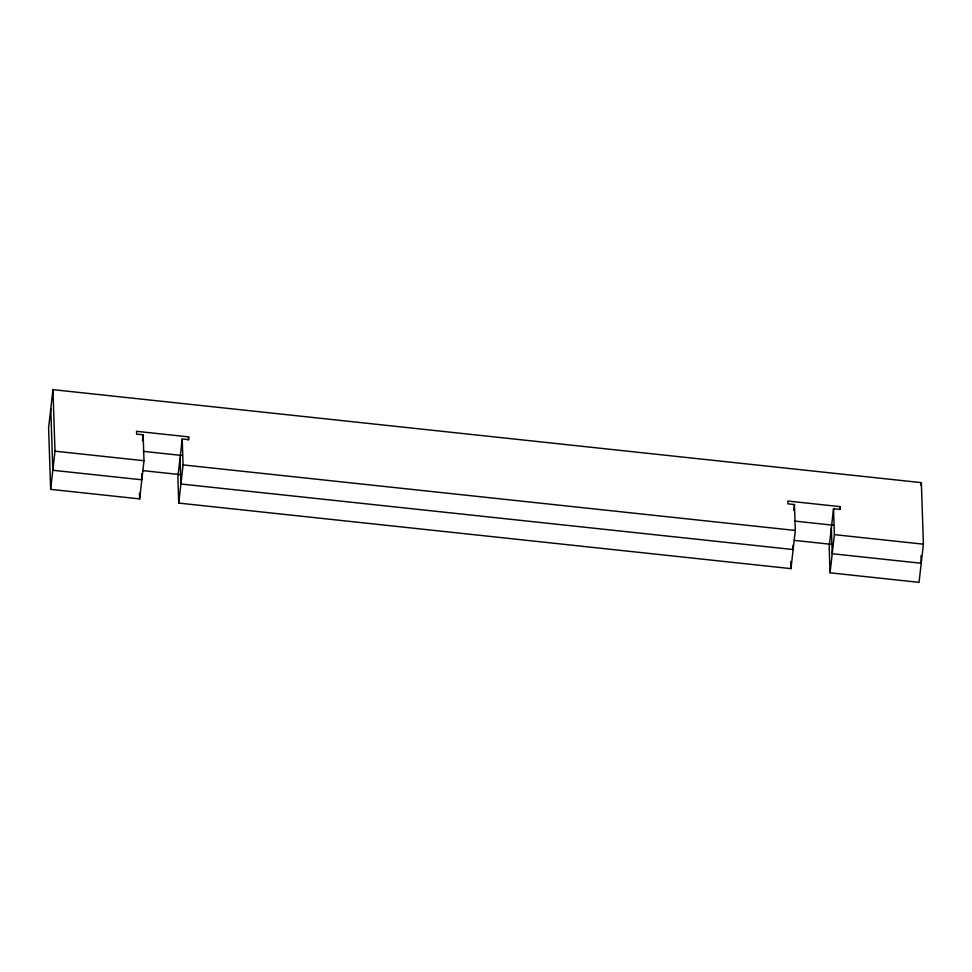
<?xml version="1.0" encoding="UTF-8"?>
<svg xmlns="http://www.w3.org/2000/svg" width="972" height="972" viewBox="0 0 972 972"><rect width="100%" height="100%" fill="white"/><g stroke="black" fill="none" stroke-linecap="round" stroke-linejoin="round"><path stroke-width="1.46" d="M52.95 389.651L48.6 427.826L50.641 489.366L139.652 498.891L144.002 460.716L143.139 434.812L136.627 434.12L136.53 431.301L188.641 436.878L188.726 439.696L182.214 439.004L177.876 477.179L178.727 503.083L790.965 568.632L795.315 530.457L794.452 504.553L787.94 503.848L787.842 501.042L839.954 506.619L840.039 509.425L833.526 508.733L829.189 546.908L830.039 572.812L919.05 582.35L923.4 544.174L921.359 482.634L52.95 389.651L54.991 451.19L50.641 489.366M142.471 440.693L143.139 434.812M178.727 503.083L183.076 464.908L182.214 439.004M188.301 439.818L188.641 436.878M793.784 510.422L794.452 504.553M830.039 572.812L834.389 534.636L833.526 508.733M839.614 509.559L839.954 506.619M921.019 485.575L921.359 482.634M143.297 451.348L181.995 455.491M794.598 521.077L833.308 525.232M54.991 451.19L144.002 460.716M183.076 464.908L795.315 530.457M834.389 534.636L923.4 544.174M142.605 470.594L179.832 474.579M793.917 540.335L831.133 544.32M920.982 555.753L921.225 563.262L832.214 553.724L831.352 527.82M792.994 545.231L793.14 549.545L180.901 483.995L180.051 458.091M790.722 561.439L790.965 568.632M141.633 474.057L141.827 479.803L52.816 470.278L50.775 408.738M139.458 493.144L139.652 498.891"/></g></svg>
